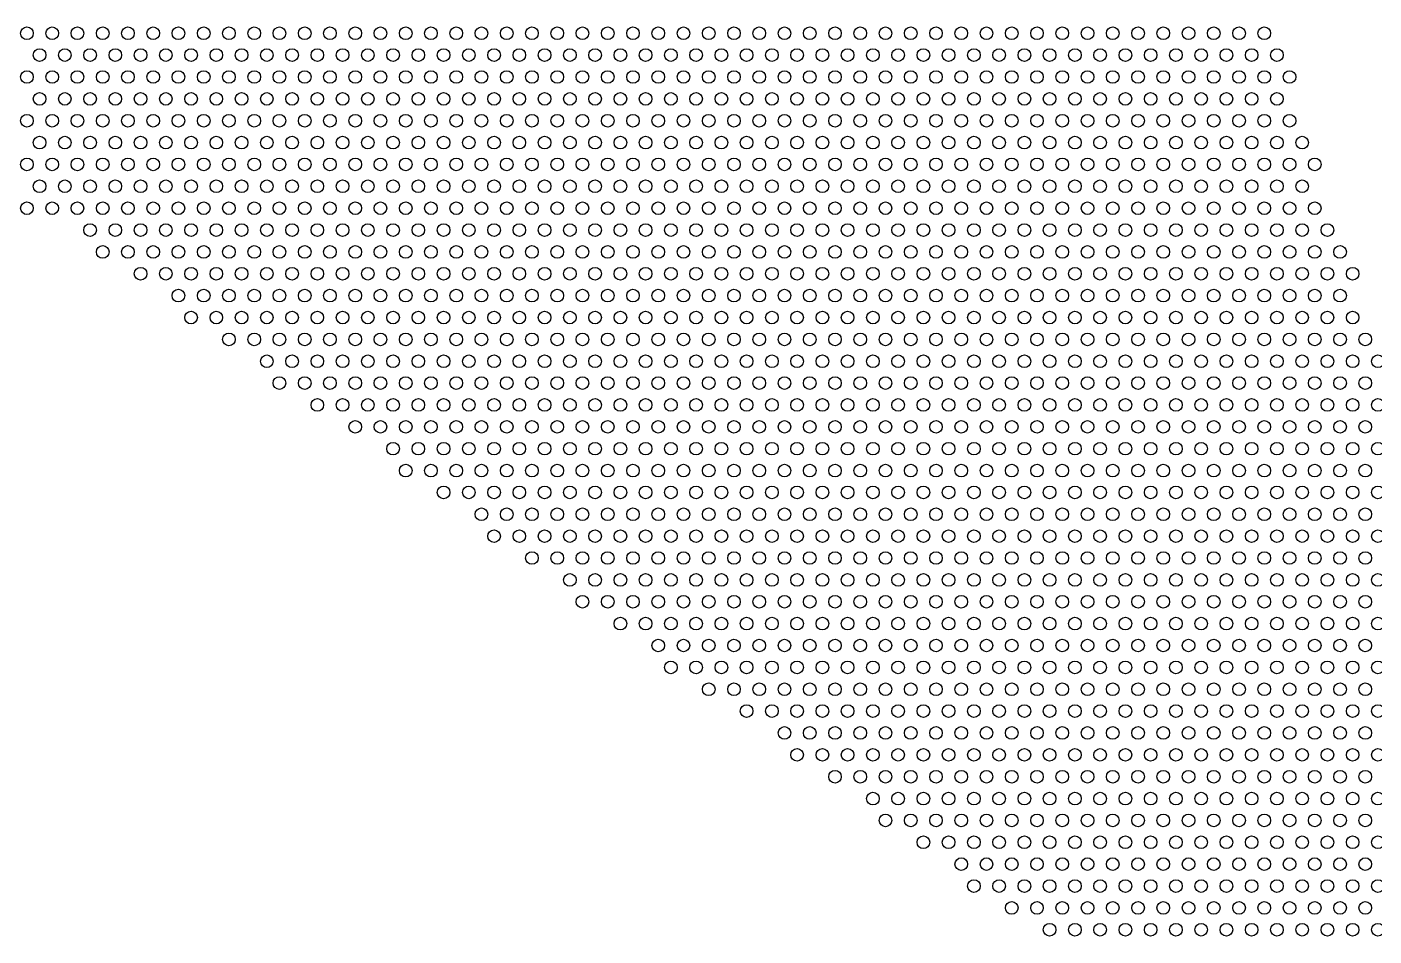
# Model space of a CAD drawing. Header units: millimetres. Extents: x -198 to 198, y 20 to 198.
# Drawn here: x -111.4 to -79.39, y 63.47 to 85.07 of the extents above; entities that cross this region are included whole.
import ezdxf

# ---------------------------------------------------------------- set-up
doc = ezdxf.new("R2010")
doc.units = ezdxf.units.MM
doc.layers.add('MechanicalLayers2', color=7, linetype='Continuous')

msp = doc.modelspace()

# ---------------------------------------------------------------- linework, layer by layer
at = {"layer": 'MechanicalLayers2'}
for centre in [(-111.4, 84.922), (-110.8, 84.922), (-110.2, 84.922), (-109.6, 84.922), (-109, 84.922), (-108.4, 84.922), (-107.8, 84.922), (-107.2, 84.922), (-106.6, 84.922), (-106, 84.922), (-105.4, 84.922), (-104.8, 84.922), (-104.2, 84.922), (-103.6, 84.922), (-103, 84.922), (-102.4, 84.922), (-101.8, 84.922), (-101.2, 84.922), (-100.6, 84.922), (-100, 84.922), (-99.4, 84.922), (-98.8, 84.922), (-98.2, 84.922), (-97.6, 84.922), (-97, 84.922), (-96.4, 84.922), (-95.8, 84.922), (-95.2, 84.922), (-94.6, 84.922), (-94, 84.922), (-93.4, 84.922), (-92.8, 84.922), (-92.2, 84.922), (-91.6, 84.922), (-91, 84.922), (-90.4, 84.922), (-89.8, 84.922), (-89.2, 84.922), (-88.6, 84.922), (-88, 84.922), (-87.4, 84.922), (-86.8, 84.922), (-86.2, 84.922), (-85.6, 84.922), (-85, 84.922), (-84.4, 84.922), (-83.8, 84.922), (-83.2, 84.922), (-82.6, 84.922), (-82, 84.922), (-111.1, 84.403), (-110.5, 84.403), (-109.9, 84.403), (-109.3, 84.403), (-108.7, 84.403), (-108.1, 84.403), (-107.5, 84.403), (-106.9, 84.403), (-106.3, 84.403), (-105.7, 84.403), (-105.1, 84.403), (-104.5, 84.403), (-103.9, 84.403), (-103.3, 84.403), (-102.7, 84.403), (-102.1, 84.403), (-101.5, 84.403), (-100.9, 84.403), (-100.3, 84.403), (-99.7, 84.403), (-99.1, 84.403), (-98.5, 84.403), (-97.9, 84.403), (-97.3, 84.403), (-96.7, 84.403), (-96.1, 84.403), (-95.5, 84.403), (-94.9, 84.403), (-94.3, 84.403), (-93.7, 84.403), (-93.1, 84.403), (-92.5, 84.403), (-91.9, 84.403), (-91.3, 84.403), (-90.7, 84.403), (-90.1, 84.403), (-89.5, 84.403), (-88.9, 84.403), (-88.3, 84.403), (-87.7, 84.403), (-87.1, 84.403), (-86.5, 84.403), (-85.9, 84.403), (-85.3, 84.403), (-84.7, 84.403), (-84.1, 84.403), (-83.5, 84.403), (-82.9, 84.403), (-82.3, 84.403), (-81.7, 84.403), (-111.4, 83.883), (-110.8, 83.883), (-110.2, 83.883), (-109.6, 83.883), (-109, 83.883), (-108.4, 83.883), (-107.8, 83.883), (-107.2, 83.883), (-106.6, 83.883), (-106, 83.883), (-105.4, 83.883), (-104.8, 83.883), (-104.2, 83.883), (-103.6, 83.883), (-103, 83.883), (-102.4, 83.883), (-101.8, 83.883), (-101.2, 83.883), (-100.6, 83.883), (-100, 83.883), (-99.4, 83.883), (-98.8, 83.883), (-98.2, 83.883), (-97.6, 83.883), (-97, 83.883), (-96.4, 83.883), (-95.8, 83.883), (-95.2, 83.883), (-94.6, 83.883), (-94, 83.883), (-93.4, 83.883), (-92.8, 83.883), (-92.2, 83.883), (-91.6, 83.883), (-91, 83.883), (-90.4, 83.883), (-89.8, 83.883), (-89.2, 83.883), (-88.6, 83.883), (-88, 83.883), (-87.4, 83.883), (-86.8, 83.883), (-86.2, 83.883), (-85.6, 83.883), (-85, 83.883), (-84.4, 83.883), (-83.8, 83.883), (-83.2, 83.883), (-82.6, 83.883), (-82, 83.883), (-81.4, 83.883), (-111.1, 83.363), (-110.5, 83.363), (-109.9, 83.363), (-109.3, 83.363), (-108.7, 83.363), (-108.1, 83.363), (-107.5, 83.363), (-106.9, 83.363), (-106.3, 83.363), (-105.7, 83.363), (-105.1, 83.363), (-104.5, 83.363), (-103.9, 83.363), (-103.3, 83.363), (-102.7, 83.363), (-102.1, 83.363), (-101.5, 83.363), (-100.9, 83.363), (-100.3, 83.363), (-99.7, 83.363), (-99.1, 83.363), (-98.5, 83.363), (-97.9, 83.363), (-97.3, 83.363), (-96.7, 83.363), (-96.1, 83.363), (-95.5, 83.363), (-94.9, 83.363), (-94.3, 83.363), (-93.7, 83.363), (-93.1, 83.363), (-92.5, 83.363), (-91.9, 83.363), (-91.3, 83.363), (-90.7, 83.363), (-90.1, 83.363), (-89.5, 83.363), (-88.9, 83.363), (-88.3, 83.363), (-87.7, 83.363), (-87.1, 83.363), (-86.5, 83.363), (-85.9, 83.363), (-85.3, 83.363), (-84.7, 83.363), (-84.1, 83.363), (-83.5, 83.363), (-82.9, 83.363), (-82.3, 83.363), (-81.7, 83.363), (-111.4, 82.844), (-110.8, 82.844), (-110.2, 82.844), (-109.6, 82.844), (-109, 82.844), (-108.4, 82.844), (-107.8, 82.844), (-107.2, 82.844), (-106.6, 82.844), (-106, 82.844), (-105.4, 82.844), (-104.8, 82.844), (-104.2, 82.844), (-103.6, 82.844), (-103, 82.844), (-102.4, 82.844), (-101.8, 82.844), (-101.2, 82.844), (-100.6, 82.844), (-100, 82.844), (-99.4, 82.844), (-98.8, 82.844), (-98.2, 82.844), (-97.6, 82.844), (-97, 82.844), (-96.4, 82.844), (-95.8, 82.844), (-95.2, 82.844), (-94.6, 82.844), (-94, 82.844), (-93.4, 82.844), (-92.8, 82.844), (-92.2, 82.844), (-91.6, 82.844), (-91, 82.844), (-90.4, 82.844), (-89.8, 82.844), (-89.2, 82.844), (-88.6, 82.844), (-88, 82.844), (-87.4, 82.844), (-86.8, 82.844), (-86.2, 82.844), (-85.6, 82.844), (-85, 82.844), (-84.4, 82.844), (-83.8, 82.844), (-83.2, 82.844), (-82.6, 82.844), (-82, 82.844), (-81.4, 82.844), (-111.1, 82.324), (-110.5, 82.324), (-109.9, 82.324), (-109.3, 82.324), (-108.7, 82.324), (-108.1, 82.324), (-107.5, 82.324), (-106.9, 82.324), (-106.3, 82.324), (-105.7, 82.324), (-105.1, 82.324), (-104.5, 82.324), (-103.9, 82.324), (-103.3, 82.324), (-102.7, 82.324), (-102.1, 82.324), (-101.5, 82.324), (-100.9, 82.324), (-100.3, 82.324), (-99.7, 82.324), (-99.1, 82.324), (-98.5, 82.324), (-97.9, 82.324), (-97.3, 82.324), (-96.7, 82.324), (-96.1, 82.324), (-95.5, 82.324), (-94.9, 82.324), (-94.3, 82.324), (-93.7, 82.324), (-93.1, 82.324), (-92.5, 82.324), (-91.9, 82.324), (-91.3, 82.324), (-90.7, 82.324), (-90.1, 82.324), (-89.5, 82.324), (-88.9, 82.324), (-88.3, 82.324), (-87.7, 82.324), (-87.1, 82.324), (-86.5, 82.324), (-85.9, 82.324), (-85.3, 82.324), (-84.7, 82.324), (-84.1, 82.324), (-83.5, 82.324), (-82.9, 82.324), (-82.3, 82.324), (-81.7, 82.324), (-81.1, 82.324), (-111.4, 81.805), (-110.8, 81.805), (-110.2, 81.805), (-109.6, 81.805), (-109, 81.805), (-108.4, 81.805), (-107.8, 81.805), (-107.2, 81.805), (-106.6, 81.805), (-106, 81.805), (-105.4, 81.805), (-104.8, 81.805), (-104.2, 81.805), (-103.6, 81.805), (-103, 81.805), (-102.4, 81.805), (-101.8, 81.805), (-101.2, 81.805), (-100.6, 81.805), (-100, 81.805), (-99.4, 81.805), (-98.8, 81.805), (-98.2, 81.805), (-97.6, 81.805), (-97, 81.805), (-96.4, 81.805), (-95.8, 81.805), (-95.2, 81.805), (-94.6, 81.805), (-94, 81.805), (-93.4, 81.805), (-92.8, 81.805), (-92.2, 81.805), (-91.6, 81.805), (-91, 81.805), (-90.4, 81.805), (-89.8, 81.805), (-89.2, 81.805), (-88.6, 81.805), (-88, 81.805), (-87.4, 81.805), (-86.8, 81.805), (-86.2, 81.805), (-85.6, 81.805), (-85, 81.805), (-84.4, 81.805), (-83.8, 81.805), (-83.2, 81.805), (-82.6, 81.805), (-82, 81.805), (-81.4, 81.805), (-80.8, 81.805), (-111.1, 81.285), (-110.5, 81.285), (-109.9, 81.285), (-109.3, 81.285), (-108.7, 81.285), (-108.1, 81.285), (-107.5, 81.285), (-106.9, 81.285), (-106.3, 81.285), (-105.7, 81.285), (-105.1, 81.285), (-104.5, 81.285), (-103.9, 81.285), (-103.3, 81.285), (-102.7, 81.285), (-102.1, 81.285), (-101.5, 81.285), (-100.9, 81.285), (-100.3, 81.285), (-99.7, 81.285), (-99.1, 81.285), (-98.5, 81.285), (-97.9, 81.285), (-97.3, 81.285), (-96.7, 81.285), (-96.1, 81.285), (-95.5, 81.285), (-94.9, 81.285), (-94.3, 81.285), (-93.7, 81.285), (-93.1, 81.285), (-92.5, 81.285), (-91.9, 81.285), (-91.3, 81.285), (-90.7, 81.285), (-90.1, 81.285), (-89.5, 81.285), (-88.9, 81.285), (-88.3, 81.285), (-87.7, 81.285), (-87.1, 81.285), (-86.5, 81.285), (-85.9, 81.285), (-85.3, 81.285), (-84.7, 81.285), (-84.1, 81.285), (-83.5, 81.285), (-82.9, 81.285), (-82.3, 81.285), (-81.7, 81.285), (-81.1, 81.285), (-111.4, 80.765), (-110.8, 80.765), (-110.2, 80.765), (-109.6, 80.765), (-109, 80.765), (-108.4, 80.765), (-107.8, 80.765), (-107.2, 80.765), (-106.6, 80.765), (-106, 80.765), (-105.4, 80.765), (-104.8, 80.765), (-104.2, 80.765), (-103.6, 80.765), (-103, 80.765), (-102.4, 80.765), (-101.8, 80.765), (-101.2, 80.765), (-100.6, 80.765), (-100, 80.765), (-99.4, 80.765), (-98.8, 80.765), (-98.2, 80.765), (-97.6, 80.765), (-97, 80.765), (-96.4, 80.765), (-95.8, 80.765), (-95.2, 80.765), (-94.6, 80.765), (-94, 80.765), (-93.4, 80.765), (-92.8, 80.765), (-92.2, 80.765), (-91.6, 80.765), (-91, 80.765), (-90.4, 80.765), (-89.8, 80.765), (-89.2, 80.765), (-88.6, 80.765), (-88, 80.765), (-87.4, 80.765), (-86.8, 80.765), (-86.2, 80.765), (-85.6, 80.765), (-85, 80.765), (-84.4, 80.765), (-83.8, 80.765), (-83.2, 80.765), (-82.6, 80.765), (-82, 80.765), (-81.4, 80.765), (-80.8, 80.765), (-109.9, 80.246), (-109.3, 80.246), (-108.7, 80.246), (-108.1, 80.246), (-107.5, 80.246), (-106.9, 80.246), (-106.3, 80.246), (-105.7, 80.246), (-105.1, 80.246), (-104.5, 80.246), (-103.9, 80.246), (-103.3, 80.246), (-102.7, 80.246), (-102.1, 80.246), (-101.5, 80.246), (-100.9, 80.246), (-100.3, 80.246), (-99.7, 80.246), (-99.1, 80.246), (-98.5, 80.246), (-97.9, 80.246), (-97.3, 80.246), (-96.7, 80.246), (-96.1, 80.246), (-95.5, 80.246), (-94.9, 80.246), (-94.3, 80.246), (-93.7, 80.246), (-93.1, 80.246), (-92.5, 80.246), (-91.9, 80.246), (-91.3, 80.246), (-90.7, 80.246), (-90.1, 80.246), (-89.5, 80.246), (-88.9, 80.246), (-88.3, 80.246), (-87.7, 80.246), (-87.1, 80.246), (-86.5, 80.246), (-85.9, 80.246), (-85.3, 80.246), (-84.7, 80.246), (-84.1, 80.246), (-83.5, 80.246), (-82.9, 80.246), (-82.3, 80.246), (-81.7, 80.246), (-81.1, 80.246), (-80.5, 80.246), (-109.6, 79.726), (-109, 79.726), (-108.4, 79.726), (-107.8, 79.726), (-107.2, 79.726), (-106.6, 79.726), (-106, 79.726), (-105.4, 79.726), (-104.8, 79.726), (-104.2, 79.726), (-103.6, 79.726), (-103, 79.726), (-102.4, 79.726), (-101.8, 79.726), (-101.2, 79.726), (-100.6, 79.726), (-100, 79.726), (-99.4, 79.726), (-98.8, 79.726), (-98.2, 79.726), (-97.6, 79.726), (-97, 79.726), (-96.4, 79.726), (-95.8, 79.726), (-95.2, 79.726), (-94.6, 79.726), (-94, 79.726), (-93.4, 79.726), (-92.8, 79.726), (-92.2, 79.726), (-91.6, 79.726), (-91, 79.726), (-90.4, 79.726), (-89.8, 79.726), (-89.2, 79.726), (-88.6, 79.726), (-88, 79.726), (-87.4, 79.726), (-86.8, 79.726), (-86.2, 79.726), (-85.6, 79.726), (-85, 79.726), (-84.4, 79.726), (-83.8, 79.726), (-83.2, 79.726), (-82.6, 79.726), (-82, 79.726), (-81.4, 79.726), (-80.8, 79.726), (-80.2, 79.726), (-108.7, 79.207), (-108.1, 79.207), (-107.5, 79.207), (-106.9, 79.207), (-106.3, 79.207), (-105.7, 79.207), (-105.1, 79.207), (-104.5, 79.207), (-103.9, 79.207), (-103.3, 79.207), (-102.7, 79.207), (-102.1, 79.207), (-101.5, 79.207), (-100.9, 79.207), (-100.3, 79.207), (-99.7, 79.207), (-99.1, 79.207), (-98.5, 79.207), (-97.9, 79.207), (-97.3, 79.207), (-96.7, 79.207), (-96.1, 79.207), (-95.5, 79.207), (-94.9, 79.207), (-94.3, 79.207), (-93.7, 79.207), (-93.1, 79.207), (-92.5, 79.207), (-91.9, 79.207), (-91.3, 79.207), (-90.7, 79.207), (-90.1, 79.207), (-89.5, 79.207), (-88.9, 79.207), (-88.3, 79.207), (-87.7, 79.207), (-87.1, 79.207), (-86.5, 79.207), (-85.9, 79.207), (-85.3, 79.207), (-84.7, 79.207), (-84.1, 79.207), (-83.5, 79.207), (-82.9, 79.207), (-82.3, 79.207), (-81.7, 79.207), (-81.1, 79.207), (-80.5, 79.207), (-79.9, 79.207), (-107.8, 78.687), (-107.2, 78.687), (-106.6, 78.687), (-106, 78.687), (-105.4, 78.687), (-104.8, 78.687), (-104.2, 78.687), (-103.6, 78.687), (-103, 78.687), (-102.4, 78.687), (-101.8, 78.687), (-101.2, 78.687), (-100.6, 78.687), (-100, 78.687), (-99.4, 78.687), (-98.8, 78.687), (-98.2, 78.687), (-97.6, 78.687), (-97, 78.687), (-96.4, 78.687), (-95.8, 78.687), (-95.2, 78.687), (-94.6, 78.687), (-94, 78.687), (-93.4, 78.687), (-92.8, 78.687), (-92.2, 78.687), (-91.6, 78.687), (-91, 78.687), (-90.4, 78.687), (-89.8, 78.687), (-89.2, 78.687), (-88.6, 78.687), (-88, 78.687), (-87.4, 78.687), (-86.8, 78.687), (-86.2, 78.687), (-85.6, 78.687), (-85, 78.687), (-84.4, 78.687), (-83.8, 78.687), (-83.2, 78.687), (-82.6, 78.687), (-82, 78.687), (-81.4, 78.687), (-80.8, 78.687), (-80.2, 78.687), (-107.5, 78.167), (-106.9, 78.167), (-106.3, 78.167), (-105.7, 78.167), (-105.1, 78.167), (-104.5, 78.167), (-103.9, 78.167), (-103.3, 78.167), (-102.7, 78.167), (-102.1, 78.167), (-101.5, 78.167), (-100.9, 78.167), (-100.3, 78.167), (-99.7, 78.167), (-99.1, 78.167), (-98.5, 78.167), (-97.9, 78.167), (-97.3, 78.167), (-96.7, 78.167), (-96.1, 78.167), (-95.5, 78.167), (-94.9, 78.167), (-94.3, 78.167), (-93.7, 78.167), (-93.1, 78.167), (-92.5, 78.167), (-91.9, 78.167), (-91.3, 78.167), (-90.7, 78.167), (-90.1, 78.167), (-89.5, 78.167), (-88.9, 78.167), (-88.3, 78.167), (-87.7, 78.167), (-87.1, 78.167), (-86.5, 78.167), (-85.9, 78.167), (-85.3, 78.167), (-84.7, 78.167), (-84.1, 78.167), (-83.5, 78.167), (-82.9, 78.167), (-82.3, 78.167), (-81.7, 78.167), (-81.1, 78.167), (-80.5, 78.167), (-79.9, 78.167), (-106.6, 77.648), (-106, 77.648), (-105.4, 77.648), (-104.8, 77.648), (-104.2, 77.648), (-103.6, 77.648), (-103, 77.648), (-102.4, 77.648), (-101.8, 77.648), (-101.2, 77.648), (-100.6, 77.648), (-100, 77.648), (-99.4, 77.648), (-98.8, 77.648), (-98.2, 77.648), (-97.6, 77.648), (-97, 77.648), (-96.4, 77.648), (-95.8, 77.648), (-95.2, 77.648), (-94.6, 77.648), (-94, 77.648), (-93.4, 77.648), (-92.8, 77.648), (-92.2, 77.648), (-91.6, 77.648), (-91, 77.648), (-90.4, 77.648), (-89.8, 77.648), (-89.2, 77.648), (-88.6, 77.648), (-88, 77.648), (-87.4, 77.648), (-86.8, 77.648), (-86.2, 77.648), (-85.6, 77.648), (-85, 77.648), (-84.4, 77.648), (-83.8, 77.648), (-83.2, 77.648), (-82.6, 77.648), (-82, 77.648), (-81.4, 77.648), (-80.8, 77.648), (-80.2, 77.648), (-79.6, 77.648), (-105.7, 77.128), (-105.1, 77.128), (-104.5, 77.128), (-103.9, 77.128), (-103.3, 77.128), (-102.7, 77.128), (-102.1, 77.128), (-101.5, 77.128), (-100.9, 77.128), (-100.3, 77.128), (-99.7, 77.128), (-99.1, 77.128), (-98.5, 77.128), (-97.9, 77.128), (-97.3, 77.128), (-96.7, 77.128), (-96.1, 77.128), (-95.5, 77.128), (-94.9, 77.128), (-94.3, 77.128), (-93.7, 77.128), (-93.1, 77.128), (-92.5, 77.128), (-91.9, 77.128), (-91.3, 77.128), (-90.7, 77.128), (-90.1, 77.128), (-89.5, 77.128), (-88.9, 77.128), (-88.3, 77.128), (-87.7, 77.128), (-87.1, 77.128), (-86.5, 77.128), (-85.9, 77.128), (-85.3, 77.128), (-84.7, 77.128), (-84.1, 77.128), (-83.5, 77.128), (-82.9, 77.128), (-82.3, 77.128), (-81.7, 77.128), (-81.1, 77.128), (-80.5, 77.128), (-79.9, 77.128), (-79.3, 77.128), (-105.4, 76.608), (-104.8, 76.608), (-104.2, 76.608), (-103.6, 76.608), (-103, 76.608), (-102.4, 76.608), (-101.8, 76.608), (-101.2, 76.608), (-100.6, 76.608), (-100, 76.608), (-99.4, 76.608), (-98.8, 76.608), (-98.2, 76.608), (-97.6, 76.608), (-97, 76.608), (-96.4, 76.608), (-95.8, 76.608), (-95.2, 76.608), (-94.6, 76.608), (-94, 76.608), (-93.4, 76.608), (-92.8, 76.608), (-92.2, 76.608), (-91.6, 76.608), (-91, 76.608), (-90.4, 76.608), (-89.8, 76.608), (-89.2, 76.608), (-88.6, 76.608), (-88, 76.608), (-87.4, 76.608), (-86.8, 76.608), (-86.2, 76.608), (-85.6, 76.608), (-85, 76.608), (-84.4, 76.608), (-83.8, 76.608), (-83.2, 76.608), (-82.6, 76.608), (-82, 76.608), (-81.4, 76.608), (-80.8, 76.608), (-80.2, 76.608), (-79.6, 76.608), (-104.5, 76.089), (-103.9, 76.089), (-103.3, 76.089), (-102.7, 76.089), (-102.1, 76.089), (-101.5, 76.089), (-100.9, 76.089), (-100.3, 76.089), (-99.7, 76.089), (-99.1, 76.089), (-98.5, 76.089), (-97.9, 76.089), (-97.3, 76.089), (-96.7, 76.089), (-96.1, 76.089), (-95.5, 76.089), (-94.9, 76.089), (-94.3, 76.089), (-93.7, 76.089), (-93.1, 76.089), (-92.5, 76.089), (-91.9, 76.089), (-91.3, 76.089), (-90.7, 76.089), (-90.1, 76.089), (-89.5, 76.089), (-88.9, 76.089), (-88.3, 76.089), (-87.7, 76.089), (-87.1, 76.089), (-86.5, 76.089), (-85.9, 76.089), (-85.3, 76.089), (-84.7, 76.089), (-84.1, 76.089), (-83.5, 76.089), (-82.9, 76.089), (-82.3, 76.089), (-81.7, 76.089), (-81.1, 76.089), (-80.5, 76.089), (-79.9, 76.089), (-79.3, 76.089), (-103.6, 75.569), (-103, 75.569), (-102.4, 75.569), (-101.8, 75.569), (-101.2, 75.569), (-100.6, 75.569), (-100, 75.569), (-99.4, 75.569), (-98.8, 75.569), (-98.2, 75.569), (-97.6, 75.569), (-97, 75.569), (-96.4, 75.569), (-95.8, 75.569), (-95.2, 75.569), (-94.6, 75.569), (-94, 75.569), (-93.4, 75.569), (-92.8, 75.569), (-92.2, 75.569), (-91.6, 75.569), (-91, 75.569), (-90.4, 75.569), (-89.8, 75.569), (-89.2, 75.569), (-88.6, 75.569), (-88, 75.569), (-87.4, 75.569), (-86.8, 75.569), (-86.2, 75.569), (-85.6, 75.569), (-85, 75.569), (-84.4, 75.569), (-83.8, 75.569), (-83.2, 75.569), (-82.6, 75.569), (-82, 75.569), (-81.4, 75.569), (-80.8, 75.569), (-80.2, 75.569), (-79.6, 75.569), (-102.7, 75.05), (-102.1, 75.05), (-101.5, 75.05), (-100.9, 75.05), (-100.3, 75.05), (-99.7, 75.05), (-99.1, 75.05), (-98.5, 75.05), (-97.9, 75.05), (-97.3, 75.05), (-96.7, 75.05), (-96.1, 75.05), (-95.5, 75.05), (-94.9, 75.05), (-94.3, 75.05), (-93.7, 75.05), (-93.1, 75.05), (-92.5, 75.05), (-91.9, 75.05), (-91.3, 75.05), (-90.7, 75.05), (-90.1, 75.05), (-89.5, 75.05), (-88.9, 75.05), (-88.3, 75.05), (-87.7, 75.05), (-87.1, 75.05), (-86.5, 75.05), (-85.9, 75.05), (-85.3, 75.05), (-84.7, 75.05), (-84.1, 75.05), (-83.5, 75.05), (-82.9, 75.05), (-82.3, 75.05), (-81.7, 75.05), (-81.1, 75.05), (-80.5, 75.05), (-79.9, 75.05), (-79.3, 75.05), (-102.4, 74.53), (-101.8, 74.53), (-101.2, 74.53), (-100.6, 74.53), (-100, 74.53), (-99.4, 74.53), (-98.8, 74.53), (-98.2, 74.53), (-97.6, 74.53), (-97, 74.53), (-96.4, 74.53), (-95.8, 74.53), (-95.2, 74.53), (-94.6, 74.53), (-94, 74.53), (-93.4, 74.53), (-92.8, 74.53), (-92.2, 74.53), (-91.6, 74.53), (-91, 74.53), (-90.4, 74.53), (-89.8, 74.53), (-89.2, 74.53), (-88.6, 74.53), (-88, 74.53), (-87.4, 74.53), (-86.8, 74.53), (-86.2, 74.53), (-85.6, 74.53), (-85, 74.53), (-84.4, 74.53), (-83.8, 74.53), (-83.2, 74.53), (-82.6, 74.53), (-82, 74.53), (-81.4, 74.53), (-80.8, 74.53), (-80.2, 74.53), (-79.6, 74.53), (-101.5, 74.01), (-100.9, 74.01), (-100.3, 74.01), (-99.7, 74.01), (-99.1, 74.01), (-98.5, 74.01), (-97.9, 74.01), (-97.3, 74.01), (-96.7, 74.01), (-96.1, 74.01), (-95.5, 74.01), (-94.9, 74.01), (-94.3, 74.01), (-93.7, 74.01), (-93.1, 74.01), (-92.5, 74.01), (-91.9, 74.01), (-91.3, 74.01), (-90.7, 74.01), (-90.1, 74.01), (-89.5, 74.01), (-88.9, 74.01), (-88.3, 74.01), (-87.7, 74.01), (-87.1, 74.01), (-86.5, 74.01), (-85.9, 74.01), (-85.3, 74.01), (-84.7, 74.01), (-84.1, 74.01), (-83.5, 74.01), (-82.9, 74.01), (-82.3, 74.01), (-81.7, 74.01), (-81.1, 74.01), (-80.5, 74.01), (-79.9, 74.01), (-79.3, 74.01), (-100.6, 73.491), (-100, 73.491), (-99.4, 73.491), (-98.8, 73.491), (-98.2, 73.491), (-97.6, 73.491), (-97, 73.491), (-96.4, 73.491), (-95.8, 73.491), (-95.2, 73.491), (-94.6, 73.491), (-94, 73.491), (-93.4, 73.491), (-92.8, 73.491), (-92.2, 73.491), (-91.6, 73.491), (-91, 73.491), (-90.4, 73.491), (-89.8, 73.491), (-89.2, 73.491), (-88.6, 73.491), (-88, 73.491), (-87.4, 73.491), (-86.8, 73.491), (-86.2, 73.491), (-85.6, 73.491), (-85, 73.491), (-84.4, 73.491), (-83.8, 73.491), (-83.2, 73.491), (-82.6, 73.491), (-82, 73.491), (-81.4, 73.491), (-80.8, 73.491), (-80.2, 73.491), (-79.6, 73.491), (-100.3, 72.971), (-99.7, 72.971), (-99.1, 72.971), (-98.5, 72.971), (-97.9, 72.971), (-97.3, 72.971), (-96.7, 72.971), (-96.1, 72.971), (-95.5, 72.971), (-94.9, 72.971), (-94.3, 72.971), (-93.7, 72.971), (-93.1, 72.971), (-92.5, 72.971), (-91.9, 72.971), (-91.3, 72.971), (-90.7, 72.971), (-90.1, 72.971), (-89.5, 72.971), (-88.9, 72.971), (-88.3, 72.971), (-87.7, 72.971), (-87.1, 72.971), (-86.5, 72.971), (-85.9, 72.971), (-85.3, 72.971), (-84.7, 72.971), (-84.1, 72.971), (-83.5, 72.971), (-82.9, 72.971), (-82.3, 72.971), (-81.7, 72.971), (-81.1, 72.971), (-80.5, 72.971), (-79.9, 72.971), (-79.3, 72.971), (-99.4, 72.452), (-98.8, 72.452), (-98.2, 72.452), (-97.6, 72.452), (-97, 72.452), (-96.4, 72.452), (-95.8, 72.452), (-95.2, 72.452), (-94.6, 72.452), (-94, 72.452), (-93.4, 72.452), (-92.8, 72.452), (-92.2, 72.452), (-91.6, 72.452), (-91, 72.452), (-90.4, 72.452), (-89.8, 72.452), (-89.2, 72.452), (-88.6, 72.452), (-88, 72.452), (-87.4, 72.452), (-86.8, 72.452), (-86.2, 72.452), (-85.6, 72.452), (-85, 72.452), (-84.4, 72.452), (-83.8, 72.452), (-83.2, 72.452), (-82.6, 72.452), (-82, 72.452), (-81.4, 72.452), (-80.8, 72.452), (-80.2, 72.452), (-79.6, 72.452), (-98.5, 71.932), (-97.9, 71.932), (-97.3, 71.932), (-96.7, 71.932), (-96.1, 71.932), (-95.5, 71.932), (-94.9, 71.932), (-94.3, 71.932), (-93.7, 71.932), (-93.1, 71.932), (-92.5, 71.932), (-91.9, 71.932), (-91.3, 71.932), (-90.7, 71.932), (-90.1, 71.932), (-89.5, 71.932), (-88.9, 71.932), (-88.3, 71.932), (-87.7, 71.932), (-87.1, 71.932), (-86.5, 71.932), (-85.9, 71.932), (-85.3, 71.932), (-84.7, 71.932), (-84.1, 71.932), (-83.5, 71.932), (-82.9, 71.932), (-82.3, 71.932), (-81.7, 71.932), (-81.1, 71.932), (-80.5, 71.932), (-79.9, 71.932), (-79.3, 71.932), (-98.2, 71.412), (-97.6, 71.412), (-97, 71.412), (-96.4, 71.412), (-95.8, 71.412), (-95.2, 71.412), (-94.6, 71.412), (-94, 71.412), (-93.4, 71.412), (-92.8, 71.412), (-92.2, 71.412), (-91.6, 71.412), (-91, 71.412), (-90.4, 71.412), (-89.8, 71.412), (-89.2, 71.412), (-88.6, 71.412), (-88, 71.412), (-87.4, 71.412), (-86.8, 71.412), (-86.2, 71.412), (-85.6, 71.412), (-85, 71.412), (-84.4, 71.412), (-83.8, 71.412), (-83.2, 71.412), (-82.6, 71.412), (-82, 71.412), (-81.4, 71.412), (-80.8, 71.412), (-80.2, 71.412), (-79.6, 71.412), (-97.3, 70.893), (-96.7, 70.893), (-96.1, 70.893), (-95.5, 70.893), (-94.9, 70.893), (-94.3, 70.893), (-93.7, 70.893), (-93.1, 70.893), (-92.5, 70.893), (-91.9, 70.893), (-91.3, 70.893), (-90.7, 70.893), (-90.1, 70.893), (-89.5, 70.893), (-88.9, 70.893), (-88.3, 70.893), (-87.7, 70.893), (-87.1, 70.893), (-86.5, 70.893), (-85.9, 70.893), (-85.3, 70.893), (-84.7, 70.893), (-84.1, 70.893), (-83.5, 70.893), (-82.9, 70.893), (-82.3, 70.893), (-81.7, 70.893), (-81.1, 70.893), (-80.5, 70.893), (-79.9, 70.893), (-79.3, 70.893), (-96.4, 70.373), (-95.8, 70.373), (-95.2, 70.373), (-94.6, 70.373), (-94, 70.373), (-93.4, 70.373), (-92.8, 70.373), (-92.2, 70.373), (-91.6, 70.373), (-91, 70.373), (-90.4, 70.373), (-89.8, 70.373), (-89.2, 70.373), (-88.6, 70.373), (-88, 70.373), (-87.4, 70.373), (-86.8, 70.373), (-86.2, 70.373), (-85.6, 70.373), (-85, 70.373), (-84.4, 70.373), (-83.8, 70.373), (-83.2, 70.373), (-82.6, 70.373), (-82, 70.373), (-81.4, 70.373), (-80.8, 70.373), (-80.2, 70.373), (-79.6, 70.373), (-96.1, 69.853), (-95.5, 69.853), (-94.9, 69.853), (-94.3, 69.853), (-93.7, 69.853), (-93.1, 69.853), (-92.5, 69.853), (-91.9, 69.853), (-91.3, 69.853), (-90.7, 69.853), (-90.1, 69.853), (-89.5, 69.853), (-88.9, 69.853), (-88.3, 69.853), (-87.7, 69.853), (-87.1, 69.853), (-86.5, 69.853), (-85.9, 69.853), (-85.3, 69.853), (-84.7, 69.853), (-84.1, 69.853), (-83.5, 69.853), (-82.9, 69.853), (-82.3, 69.853), (-81.7, 69.853), (-81.1, 69.853), (-80.5, 69.853), (-79.9, 69.853), (-79.3, 69.853), (-95.2, 69.334), (-94.6, 69.334), (-94, 69.334), (-93.4, 69.334), (-92.8, 69.334), (-92.2, 69.334), (-91.6, 69.334), (-91, 69.334), (-90.4, 69.334), (-89.8, 69.334), (-89.2, 69.334), (-88.6, 69.334), (-88, 69.334), (-87.4, 69.334), (-86.8, 69.334), (-86.2, 69.334), (-85.6, 69.334), (-85, 69.334), (-84.4, 69.334), (-83.8, 69.334), (-83.2, 69.334), (-82.6, 69.334), (-82, 69.334), (-81.4, 69.334), (-80.8, 69.334), (-80.2, 69.334), (-79.6, 69.334), (-94.3, 68.814), (-93.7, 68.814), (-93.1, 68.814), (-92.5, 68.814), (-91.9, 68.814), (-91.3, 68.814), (-90.7, 68.814), (-90.1, 68.814), (-89.5, 68.814), (-88.9, 68.814), (-88.3, 68.814), (-87.7, 68.814), (-87.1, 68.814), (-86.5, 68.814), (-85.9, 68.814), (-85.3, 68.814), (-84.7, 68.814), (-84.1, 68.814), (-83.5, 68.814), (-82.9, 68.814), (-82.3, 68.814), (-81.7, 68.814), (-81.1, 68.814), (-80.5, 68.814), (-79.9, 68.814), (-79.3, 68.814), (-93.4, 68.295), (-92.8, 68.295), (-92.2, 68.295), (-91.6, 68.295), (-91, 68.295), (-90.4, 68.295), (-89.8, 68.295), (-89.2, 68.295), (-88.6, 68.295), (-88, 68.295), (-87.4, 68.295), (-86.8, 68.295), (-86.2, 68.295), (-85.6, 68.295), (-85, 68.295), (-84.4, 68.295), (-83.8, 68.295), (-83.2, 68.295), (-82.6, 68.295), (-82, 68.295), (-81.4, 68.295), (-80.8, 68.295), (-80.2, 68.295), (-79.6, 68.295), (-93.1, 67.775), (-92.5, 67.775), (-91.9, 67.775), (-91.3, 67.775), (-90.7, 67.775), (-90.1, 67.775), (-89.5, 67.775), (-88.9, 67.775), (-88.3, 67.775), (-87.7, 67.775), (-87.1, 67.775), (-86.5, 67.775), (-85.9, 67.775), (-85.3, 67.775), (-84.7, 67.775), (-84.1, 67.775), (-83.5, 67.775), (-82.9, 67.775), (-82.3, 67.775), (-81.7, 67.775), (-81.1, 67.775), (-80.5, 67.775), (-79.9, 67.775), (-79.3, 67.775), (-92.2, 67.255), (-91.6, 67.255), (-91, 67.255), (-90.4, 67.255), (-89.8, 67.255), (-89.2, 67.255), (-88.6, 67.255), (-88, 67.255), (-87.4, 67.255), (-86.8, 67.255), (-86.2, 67.255), (-85.6, 67.255), (-85, 67.255), (-84.4, 67.255), (-83.8, 67.255), (-83.2, 67.255), (-82.6, 67.255), (-82, 67.255), (-81.4, 67.255), (-80.8, 67.255), (-80.2, 67.255), (-79.6, 67.255), (-91.3, 66.736), (-90.7, 66.736), (-90.1, 66.736), (-89.5, 66.736), (-88.9, 66.736), (-88.3, 66.736), (-87.7, 66.736), (-87.1, 66.736), (-86.5, 66.736), (-85.9, 66.736), (-85.3, 66.736), (-84.7, 66.736), (-84.1, 66.736), (-83.5, 66.736), (-82.9, 66.736), (-82.3, 66.736), (-81.7, 66.736), (-81.1, 66.736), (-80.5, 66.736), (-79.9, 66.736), (-79.3, 66.736), (-91, 66.216), (-90.4, 66.216), (-89.8, 66.216), (-89.2, 66.216), (-88.6, 66.216), (-88, 66.216), (-87.4, 66.216), (-86.8, 66.216), (-86.2, 66.216), (-85.6, 66.216), (-85, 66.216), (-84.4, 66.216), (-83.8, 66.216), (-83.2, 66.216), (-82.6, 66.216), (-82, 66.216), (-81.4, 66.216), (-80.8, 66.216), (-80.2, 66.216), (-79.6, 66.216), (-90.1, 65.697), (-89.5, 65.697), (-88.9, 65.697), (-88.3, 65.697), (-87.7, 65.697), (-87.1, 65.697), (-86.5, 65.697), (-85.9, 65.697), (-85.3, 65.697), (-84.7, 65.697), (-84.1, 65.697), (-83.5, 65.697), (-82.9, 65.697), (-82.3, 65.697), (-81.7, 65.697), (-81.1, 65.697), (-80.5, 65.697), (-79.9, 65.697), (-79.3, 65.697), (-89.2, 65.177), (-88.6, 65.177), (-88, 65.177), (-87.4, 65.177), (-86.8, 65.177), (-86.2, 65.177), (-85.6, 65.177), (-85, 65.177), (-84.4, 65.177), (-83.8, 65.177), (-83.2, 65.177), (-82.6, 65.177), (-82, 65.177), (-81.4, 65.177), (-80.8, 65.177), (-80.2, 65.177), (-79.6, 65.177), (-88.9, 64.657), (-88.3, 64.657), (-87.7, 64.657), (-87.1, 64.657), (-86.5, 64.657), (-85.9, 64.657), (-85.3, 64.657), (-84.7, 64.657), (-84.1, 64.657), (-83.5, 64.657), (-82.9, 64.657), (-82.3, 64.657), (-81.7, 64.657), (-81.1, 64.657), (-80.5, 64.657), (-79.9, 64.657), (-79.3, 64.657), (-88, 64.138), (-87.4, 64.138), (-86.8, 64.138), (-86.2, 64.138), (-85.6, 64.138), (-85, 64.138), (-84.4, 64.138), (-83.8, 64.138), (-83.2, 64.138), (-82.6, 64.138), (-82, 64.138), (-81.4, 64.138), (-80.8, 64.138), (-80.2, 64.138), (-79.6, 64.138), (-87.1, 63.618), (-86.5, 63.618), (-85.9, 63.618), (-85.3, 63.618), (-84.7, 63.618), (-84.1, 63.618), (-83.5, 63.618), (-82.9, 63.618), (-82.3, 63.618), (-81.7, 63.618), (-81.1, 63.618), (-80.5, 63.618), (-79.9, 63.618), (-79.3, 63.618)]:
    msp.add_circle(centre, 0.15, dxfattribs=at)

doc.saveas('drawing.dxf')
